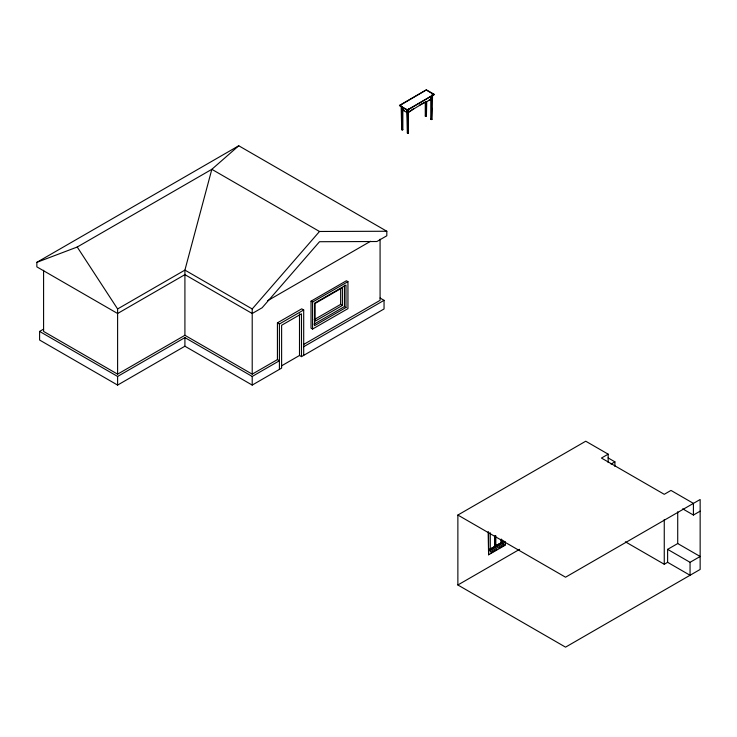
<?xml version="1.0" encoding="UTF-8"?>
<svg xmlns="http://www.w3.org/2000/svg" width="737" height="737" viewBox="0 0 737 737"><rect width="100%" height="100%" fill="white"/><g stroke="black" fill="none" stroke-linecap="round" stroke-linejoin="round"><path stroke-width="1.11" d="M426.732 101.724L426.401 116.078L425.839 116.4L425.277 116.078L425.277 102.388M430.887 98.776L430.887 119.32L431.449 118.989L431.698 107.952M430.887 119.32L432.002 119.32L432.564 95.027L432.002 94.704M281.617 365.81L299.498 355.483L301.488 356.634L301.488 313.805L281.617 325.275L281.617 368.104L252.211 385.082L184.913 346.224L117.607 385.082L39.605 340.043L39.605 331.42L117.607 376.45L184.913 337.601L252.211 376.45L279.406 360.752L277.425 359.601L252.211 374.156L252.211 308.96L319.508 231.482L386.814 231.252L386.814 235.785L376.893 241.515L319.508 241.718L262.123 307.771L252.211 313.501L184.913 274.643L117.607 313.501L36.85 266.868L36.85 262.335L238.751 145.769L386.814 231.252M238.751 145.769L211.832 169.317L77.228 247.024L36.85 262.335M399.482 105.391L426.401 89.85L434.25 94.382L407.331 110.246L399.482 105.391L407.331 109.924L434.25 94.382M399.482 105.713L426.401 89.85M402.365 106.966L402.365 109.877L402.844 109.601M432.564 95.027L431.449 95.681L431.449 119.643M39.605 331.42L43.584 329.117M401.158 106.036L401.72 129.675L402.844 129.675L402.844 109.14M425.277 116.078L425.839 115.755M401.72 129.675L402.844 129.675M406.769 109.279L407.331 132.918L408.455 132.918L408.455 108.956M407.331 132.918L408.455 132.918M252.211 374.156L184.913 335.298L117.607 374.156L117.607 308.96L184.913 270.101L211.832 169.317L319.508 231.482M267.669 300.687L370.564 241.285M311.032 301.175L346.399 280.76L347.947 281.645L347.947 308.628L312.58 329.043L311.032 328.149L311.032 301.175L312.58 302.069L347.947 281.645M277.425 359.601L277.425 322.852L301.709 308.831L303.699 309.973L303.699 355.354M277.425 322.852L279.406 324.004L303.699 309.973M314.248 319.628L340.632 304.399L342.401 305.422L342.401 287.697L315.04 303.487L315.04 321.212L342.401 305.422M313.98 324.179L344.437 306.592L345.985 307.486L345.985 285.053L314.542 303.202L314.542 325.643L345.985 307.486M303.69 344.437L380.08 300.337L380.08 239.184M303.699 346.731L384.051 300.337L384.051 308.96L301.488 356.634M457.87 515.043L565.546 577.209L700.15 499.502L700.15 569.443L565.546 647.15L457.87 584.985L457.87 515.043L585.74 441.214L608.172 454.167L608.172 462.578M608.172 454.167L601.447 458.055L664.258 494.315L670.983 490.427L693.416 503.38L693.416 515.043L700.15 511.156M611.056 464.061L614.907 461.841L614.907 466.383M489.35 549.406L495.181 546.301L495.181 535.983M495.522 536.683L495.522 545.85L501.353 542.736L501.353 539.3M489.571 549.535L495.181 546.301M495.522 545.85L501.353 542.736M489.294 550.023L501.851 543.022L501.851 539.576M489.515 550.152L501.851 543.022M489.912 550.567L502.413 543.353L503.739 544.118L503.739 540.746M503.739 544.118L490.28 551.884L490.28 532.796M491.128 552.833L497.06 549.406M499.041 548.254L504.983 544.827M488.152 531.828L488.594 554.795L505.425 545.085L505.425 541.677M457.87 584.985L519.622 549.323M667.621 549.36L677.718 543.538L700.15 556.49L690.053 562.313L667.621 549.36L667.621 562.313L690.053 575.265L690.053 562.313M625.372 541.806L664.258 564.256L667.621 562.313M427.377 90.743L434.25 94.704M431.163 96.492L430.887 99.237A167.05 96.446 -60 0 0 428.971 100.149M431.449 118.989L432.002 119.32M402.559 109.445L404.521 110.578M431.163 99.403A167.05 96.446 -60 0 0 408.169 112.678L407.893 112.512A167.05 96.446 -60 0 1 413.632 108.717M402.365 109.877L407.414 112.789M380.071 298.034L384.051 300.337M608.08 457.898L614.907 461.841M682.692 508.843L693.416 515.043M252.211 308.96L184.913 270.101L184.913 335.298M117.607 374.156L43.584 331.42L43.584 270.267M77.228 247.024L117.607 308.96M407.331 109.601L407.893 133.24M401.72 106.368L402.282 129.998M677.718 511.8L677.718 543.538M664.258 519.539L664.258 564.256M502.413 541.105L502.413 543.353M501.63 539.447L501.63 542.902M501.132 539.171L501.132 542.607M495.743 535.661L495.743 545.97M494.96 535.854L494.96 546.172M488.594 532.086L488.594 554.795M425.839 101.568L425.839 116.4M408.169 109.767L408.169 112.678M407.893 126.884L407.893 132.596M344.437 285.283L344.437 306.592M340.632 288.886L340.632 304.399M312.58 302.069L312.58 329.043M299.498 313.778L299.498 355.483M279.406 324.004L279.406 369.375M252.211 376.45L252.211 385.082M184.913 337.601L184.913 346.224M117.607 376.45L117.607 385.082M419.39 105.234A167.05 96.446 -60 0 1 425.138 102.075"/></g></svg>
